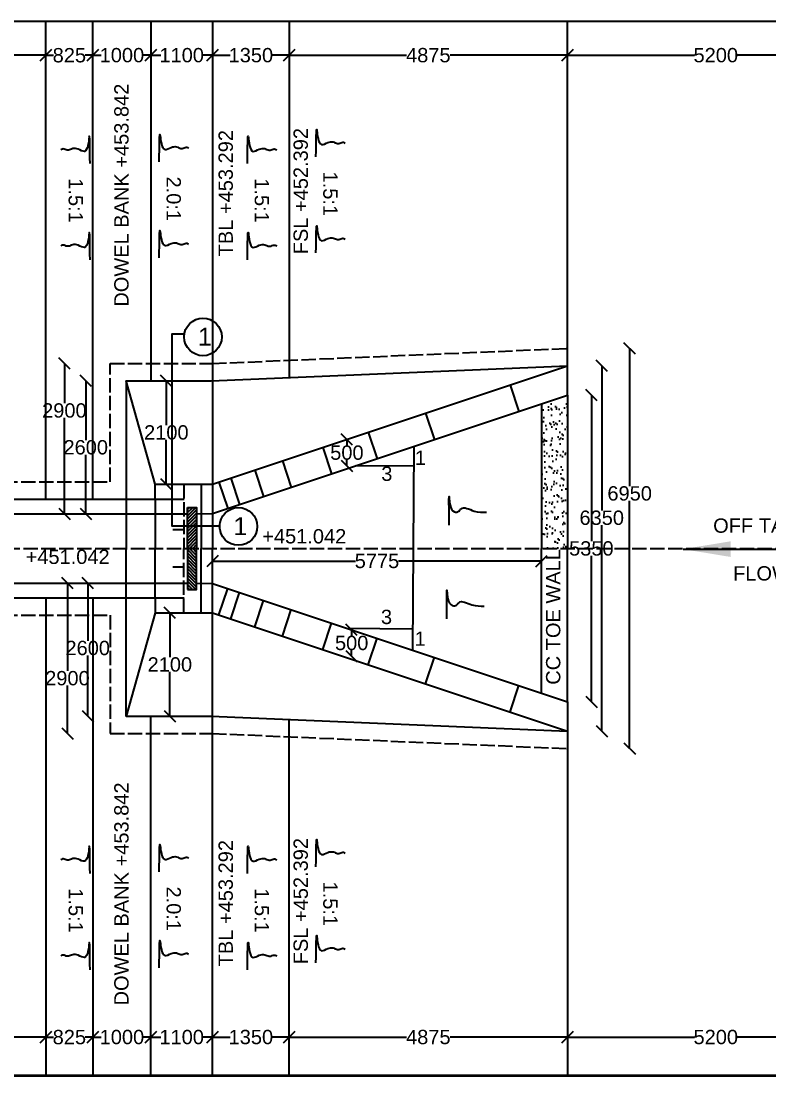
# Model space of a CAD drawing. Header units: millimetres. Extents: x 5124 to 6568637, y 2311 to 91879094.
# Drawn here: x 3746006 to 3752270, y 45939318 to 45948154 of the extents above; entities that cross this region are included whole.
import ezdxf

# ---------------------------------------------------------------- set-up
doc = ezdxf.new("R2010")
doc.units = ezdxf.units.MM
doc.header["$MEASUREMENT"] = 0
doc.linetypes.add('ACAD_ISO02W100', pattern=[15, 12, -3])
for name, color, linetype in [('DIMENSION', 7, 'Continuous'), ('DRAWING', 7, 'Continuous'), ('TEXT', 7, 'Continuous')]:
    doc.layers.add(name, color=color, linetype=linetype)
doc.styles.get("Standard").update_dxf_attribs({"font": 'arial.ttf', "height": 120})
doc.dimstyles.get("Standard").update_dxf_attribs({"dimtxt": 200, "dimasz": 110, "dimexe": 0.18, "dimexo": 0.0625, "dimgap": 0.09, "dimtad": 0, "dimtih": 1, "dimtoh": 1, "dimdec": 0, "dimzin": 0, "dimdsep": 46, "dimtxsty": 'Standard', "dimblk": 'OBLIQUE', "dimcen": 0.09, "dimse1": 1, "dimse2": 1, "dimadec": 0, "dimazin": 0, "dimtfac": 1, "dimtdec": 0, "dimtofl": 0, "dimtmove": 0, "dimatfit": 3, "dimfxl": 1, "dimtolj": 1, "dimtzin": 0, "dimarcsym": 0})

# ---------------------------------------------------------------- blocks, each defined once
blk = doc.blocks.new('_Oblique')
at = {"color": 0, "linetype": 'ByBlock', "lineweight": -2}
blk.add_line((-0.5, -0.5), (0.5, 0.5), dxfattribs=at)
blk = doc.blocks.new('*D128')
at = {"layer": 'Defpoints', "color": 0, "linetype": 'Continuous', "transparency": 16777216}
for p in [(3746751, 45945285), (3746368.5, 45944025), (3746775.5, 45944025)]:
    blk.add_point(p, dxfattribs=at)
at = {"layer": 'DIMENSION', "color": 0, "linetype": 'Continuous', "lineweight": -2, "transparency": 16777216}
for p, q in [((3746368.5, 45945285), (3746368.5, 45944952.4)), ((3746368.5, 45944025), (3746368.5, 45944829.6))]:
    blk.add_line(p, q, dxfattribs=at)
at = {"layer": 'DIMENSION', "color": 0, "linetype": 'Continuous', "lineweight": -2, "transparency": 16777216, "xscale": 95, "yscale": 95, "zscale": 95}
for p, rotation in [((3746368.5, 45945285), 90), ((3746368.5, 45944025), 270)]:
    blk.add_blockref('_Oblique', p, dxfattribs=dict(at, rotation=rotation))
at = {"layer": 'DIMENSION', "color": 0, "linetype": 'Continuous', "transparency": 16777216, "insert": (3746368.5, 45944891), "char_height": 120, "attachment_point": 5}
blk.add_mtext('\\A1;2900', dxfattribs=at)
blk = doc.blocks.new('*D129')
at = {"layer": 'Defpoints', "color": 0, "linetype": 'Continuous', "transparency": 16777216}
for p in [(3746885.5, 45945140.5), (3746547.5, 45944025), (3746813.5, 45944025)]:
    blk.add_point(p, dxfattribs=at)
at = {"layer": 'DIMENSION', "color": 0, "linetype": 'Continuous', "lineweight": -2, "transparency": 16777216}
for p, q in [((3746547.5, 45945140.5), (3746547.5, 45944644.1)), ((3746547.5, 45944025), (3746547.5, 45944521.4))]:
    blk.add_line(p, q, dxfattribs=at)
at = {"layer": 'DIMENSION', "color": 0, "linetype": 'Continuous', "lineweight": -2, "transparency": 16777216, "xscale": 95, "yscale": 95, "zscale": 95}
for p, rotation in [((3746547.5, 45945140.5), 90), ((3746547.5, 45944025), 270)]:
    blk.add_blockref('_Oblique', p, dxfattribs=dict(at, rotation=rotation))
at = {"layer": 'DIMENSION', "color": 0, "linetype": 'Continuous', "transparency": 16777216, "insert": (3746547.5, 45944582.8), "char_height": 120, "attachment_point": 5}
blk.add_mtext('\\A1;2600', dxfattribs=at)
blk = doc.blocks.new('*D130')
at = {"layer": 'Defpoints', "color": 0, "linetype": 'Continuous', "transparency": 16777216}
for p in [(3747222.5, 45945140.5), (3747222.5, 45945140.5), (3747222.5, 45944274.5)]:
    blk.add_point(p, dxfattribs=at)
at = {"layer": 'DIMENSION', "color": 0, "linetype": 'Continuous', "lineweight": -2, "transparency": 16777216}
for p, q in [((3747222.5, 45945140.5), (3747222.5, 45944768.9)), ((3747222.5, 45944274.5), (3747222.5, 45944646.1))]:
    blk.add_line(p, q, dxfattribs=at)
at = {"layer": 'DIMENSION', "color": 0, "linetype": 'Continuous', "lineweight": -2, "transparency": 16777216, "xscale": 95, "yscale": 95, "zscale": 95}
for p, rotation in [((3747222.5, 45945140.5), 90), ((3747222.5, 45944274.5), 270)]:
    blk.add_blockref('_Oblique', p, dxfattribs=dict(at, rotation=rotation))
at = {"layer": 'DIMENSION', "color": 0, "linetype": 'Continuous', "transparency": 16777216, "insert": (3747222.5, 45944707.5), "char_height": 120, "attachment_point": 5}
blk.add_mtext('\\A1;2100', dxfattribs=at)
blk = doc.blocks.new('*D131')
at = {"layer": 'Defpoints', "color": 0, "linetype": 'Continuous', "transparency": 16777216}
for p in [(3748732.3, 45944648.7), (3748735, 45944426.9), (3748806.2, 45944426.9)]:
    blk.add_point(p, dxfattribs=at)
at = {"layer": 'DIMENSION', "color": 0, "linetype": 'Continuous', "lineweight": -2, "transparency": 16777216}
for p, q in [((3748735, 45944648.7), (3748735, 45944599.2)), ((3748735, 45944426.9), (3748735, 45944476.5))]:
    blk.add_line(p, q, dxfattribs=at)
at = {"layer": 'DIMENSION', "color": 0, "linetype": 'Continuous', "lineweight": -2, "transparency": 16777216, "xscale": 95, "yscale": 95, "zscale": 95}
for p, rotation in [((3748735, 45944648.7), 90), ((3748735, 45944426.9), 270)]:
    blk.add_blockref('_Oblique', p, dxfattribs=dict(at, rotation=rotation))
at = {"layer": 'DIMENSION', "color": 0, "linetype": 'Continuous', "transparency": 16777216, "insert": (3748735, 45944537.8), "char_height": 120, "attachment_point": 5}
blk.add_mtext('\\A1;500', dxfattribs=at)
blk = doc.blocks.new('*D132')
at = {"layer": 'Defpoints', "color": 0, "linetype": 'Continuous', "transparency": 16777216}
for p in [(3747608.5, 45943630.5), (3750365.4, 45943630.5), (3750365.4, 45943630.5)]:
    blk.add_point(p, dxfattribs=at)
at = {"layer": 'DIMENSION', "color": 0, "linetype": 'Continuous', "lineweight": -2, "transparency": 16777216}
for p, q in [((3747608.5, 45943630.5), (3748807.2, 45943630.5)), ((3750365.4, 45943630.5), (3749166.7, 45943630.5))]:
    blk.add_line(p, q, dxfattribs=at)
at = {"layer": 'DIMENSION', "color": 0, "linetype": 'Continuous', "lineweight": -2, "transparency": 16777216, "xscale": 95, "yscale": 95, "zscale": 95, "rotation": 180}
blk.add_blockref('_Oblique', (3747608.5, 45943630.5), dxfattribs=at)
at = {"layer": 'DIMENSION', "color": 0, "linetype": 'Continuous', "lineweight": -2, "transparency": 16777216, "xscale": 95, "yscale": 95, "zscale": 95}
blk.add_blockref('_Oblique', (3750365.4, 45943630.5), dxfattribs=at)
at = {"layer": 'DIMENSION', "color": 0, "linetype": 'Continuous', "transparency": 16777216, "insert": (3748986.9, 45943630.5), "char_height": 120, "attachment_point": 5}
blk.add_mtext('\\A1;5775', dxfattribs=at)
blk = doc.blocks.new('*D133')
at = {"layer": 'Defpoints', "color": 0, "linetype": 'Continuous', "transparency": 16777216}
for p in [(3748774.9, 45943054.5), (3748774.9, 45943054.5), (3748700.9, 45942832.7)]:
    blk.add_point(p, dxfattribs=at)
at = {"layer": 'DIMENSION', "color": 0, "linetype": 'Continuous', "lineweight": -2, "transparency": 16777216}
for p, q in [((3748774.9, 45943054.5), (3748774.9, 45943005)), ((3748774.9, 45942832.7), (3748774.9, 45942882.3))]:
    blk.add_line(p, q, dxfattribs=at)
at = {"layer": 'DIMENSION', "color": 0, "linetype": 'Continuous', "lineweight": -2, "transparency": 16777216, "xscale": 95, "yscale": 95, "zscale": 95}
for p, rotation in [((3748774.9, 45943054.5), 90), ((3748774.9, 45942832.7), 270)]:
    blk.add_blockref('_Oblique', p, dxfattribs=dict(at, rotation=rotation))
at = {"layer": 'DIMENSION', "color": 0, "linetype": 'Continuous', "transparency": 16777216, "insert": (3748774.9, 45942943.6), "char_height": 120, "attachment_point": 5}
blk.add_mtext('\\A1;500', dxfattribs=at)
blk = doc.blocks.new('*D134')
at = {"layer": 'Defpoints', "color": 0, "linetype": 'Continuous', "transparency": 16777216}
for p in [(3747211, 45943196.5), (3747242.2, 45942330.5), (3747252, 45942330.5)]:
    blk.add_point(p, dxfattribs=at)
at = {"layer": 'DIMENSION', "color": 0, "linetype": 'Continuous', "lineweight": -2, "transparency": 16777216}
for p, q in [((3747252, 45943196.5), (3747252, 45942824.9)), ((3747252, 45942330.5), (3747252, 45942702.1))]:
    blk.add_line(p, q, dxfattribs=at)
at = {"layer": 'DIMENSION', "color": 0, "linetype": 'Continuous', "lineweight": -2, "transparency": 16777216, "xscale": 95, "yscale": 95, "zscale": 95}
for p, rotation in [((3747252, 45943196.5), 90), ((3747252, 45942330.5), 270)]:
    blk.add_blockref('_Oblique', p, dxfattribs=dict(at, rotation=rotation))
at = {"layer": 'DIMENSION', "color": 0, "linetype": 'Continuous', "transparency": 16777216, "insert": (3747252, 45942763.5), "char_height": 120, "attachment_point": 5}
blk.add_mtext('\\A1;2100', dxfattribs=at)
blk = doc.blocks.new('*D135')
at = {"layer": 'Defpoints', "color": 0, "linetype": 'Continuous', "transparency": 16777216}
for p in [(3746616, 45943446), (3746564, 45942330.5), (3746885.5, 45942330.5)]:
    blk.add_point(p, dxfattribs=at)
at = {"layer": 'DIMENSION', "color": 0, "linetype": 'Continuous', "lineweight": -2, "transparency": 16777216}
for p, q in [((3746564, 45943446), (3746564, 45942962.9)), ((3746564, 45942330.5), (3746564, 45942840.1))]:
    blk.add_line(p, q, dxfattribs=at)
at = {"layer": 'DIMENSION', "color": 0, "linetype": 'Continuous', "lineweight": -2, "transparency": 16777216, "xscale": 95, "yscale": 95, "zscale": 95}
for p, rotation in [((3746564, 45943446), 90), ((3746564, 45942330.5), 270)]:
    blk.add_blockref('_Oblique', p, dxfattribs=dict(at, rotation=rotation))
at = {"layer": 'DIMENSION', "color": 0, "linetype": 'Continuous', "transparency": 16777216, "insert": (3746564, 45942901.5), "char_height": 120, "attachment_point": 5}
blk.add_mtext('\\A1;2600', dxfattribs=at)
blk = doc.blocks.new('*D136')
at = {"layer": 'Defpoints', "color": 0, "linetype": 'Continuous', "transparency": 16777216}
for p in [(3746394, 45943446), (3746489.5, 45943446), (3746751, 45942186)]:
    blk.add_point(p, dxfattribs=at)
at = {"layer": 'DIMENSION', "color": 0, "linetype": 'Continuous', "lineweight": -2, "transparency": 16777216}
for p, q in [((3746394, 45943446), (3746394, 45942709.9)), ((3746394, 45942186), (3746394, 45942587.1))]:
    blk.add_line(p, q, dxfattribs=at)
at = {"layer": 'DIMENSION', "color": 0, "linetype": 'Continuous', "lineweight": -2, "transparency": 16777216, "xscale": 95, "yscale": 95, "zscale": 95}
for p, rotation in [((3746394, 45943446), 90), ((3746394, 45942186), 270)]:
    blk.add_blockref('_Oblique', p, dxfattribs=dict(at, rotation=rotation))
at = {"layer": 'DIMENSION', "color": 0, "linetype": 'Continuous', "transparency": 16777216, "insert": (3746394, 45942648.5), "char_height": 120, "attachment_point": 5}
blk.add_mtext('\\A1;2900', dxfattribs=at)
blk = doc.blocks.new('*D137')
at = {"layer": 'Defpoints', "color": 0, "linetype": 'Continuous', "transparency": 16777216}
for p in [(3743837, 45947867), (3746213, 45947867), (3746213, 45947867)]:
    blk.add_point(p, dxfattribs=at)
at = {"layer": 'DIMENSION', "color": 0, "linetype": 'Continuous', "lineweight": -2, "transparency": 16777216}
for p, q in [((3743837, 45947867), (3744845.6, 45947867)), ((3746213, 45947867), (3745204.4, 45947867))]:
    blk.add_line(p, q, dxfattribs=at)
at = {"layer": 'DIMENSION', "color": 0, "linetype": 'Continuous', "lineweight": -2, "transparency": 16777216, "xscale": 95, "yscale": 95, "zscale": 95, "rotation": 180}
blk.add_blockref('_Oblique', (3743837, 45947867), dxfattribs=at)
at = {"layer": 'DIMENSION', "color": 0, "linetype": 'Continuous', "lineweight": -2, "transparency": 16777216, "xscale": 95, "yscale": 95, "zscale": 95}
blk.add_blockref('_Oblique', (3746213, 45947867), dxfattribs=at)
at = {"layer": 'DIMENSION', "color": 0, "linetype": 'Continuous', "transparency": 16777216, "insert": (3745025, 45947867), "char_height": 120, "attachment_point": 5}
blk.add_mtext('\\A1;6000', dxfattribs=at)
blk = doc.blocks.new('*D138')
at = {"layer": 'Defpoints', "color": 0, "linetype": 'Continuous', "transparency": 16777216}
for p in [(3746213, 45947867), (3746607.5, 45947867), (3746607.5, 45947867)]:
    blk.add_point(p, dxfattribs=at)
at = {"layer": 'DIMENSION', "color": 0, "linetype": 'Continuous', "lineweight": -2, "transparency": 16777216}
for p, q in [((3746213, 45947867), (3746277.1, 45947867)), ((3746607.5, 45947867), (3746543.4, 45947867))]:
    blk.add_line(p, q, dxfattribs=at)
at = {"layer": 'DIMENSION', "color": 0, "linetype": 'Continuous', "lineweight": -2, "transparency": 16777216, "xscale": 95, "yscale": 95, "zscale": 95, "rotation": 180}
blk.add_blockref('_Oblique', (3746213, 45947867), dxfattribs=at)
at = {"layer": 'DIMENSION', "color": 0, "linetype": 'Continuous', "lineweight": -2, "transparency": 16777216, "xscale": 95, "yscale": 95, "zscale": 95}
blk.add_blockref('_Oblique', (3746607.5, 45947867), dxfattribs=at)
at = {"layer": 'DIMENSION', "color": 0, "linetype": 'Continuous', "transparency": 16777216, "insert": (3746410.2, 45947867), "char_height": 120, "attachment_point": 5}
blk.add_mtext('\\A1;825', dxfattribs=at)
blk = doc.blocks.new('*D139')
at = {"layer": 'Defpoints', "color": 0, "linetype": 'Continuous', "transparency": 16777216}
for p in [(3746607.5, 45947867), (3747093.5, 45947867.5), (3747093.5, 45947867)]:
    blk.add_point(p, dxfattribs=at)
at = {"layer": 'DIMENSION', "color": 0, "linetype": 'Continuous', "lineweight": -2, "transparency": 16777216}
for p, q in [((3746607.5, 45947867.5), (3746677.1, 45947867.5)), ((3747093.5, 45947867.5), (3747023.9, 45947867.5))]:
    blk.add_line(p, q, dxfattribs=at)
at = {"layer": 'DIMENSION', "color": 0, "linetype": 'Continuous', "lineweight": -2, "transparency": 16777216, "xscale": 95, "yscale": 95, "zscale": 95, "rotation": 180}
blk.add_blockref('_Oblique', (3746607.5, 45947867.5), dxfattribs=at)
at = {"layer": 'DIMENSION', "color": 0, "linetype": 'Continuous', "lineweight": -2, "transparency": 16777216, "xscale": 95, "yscale": 95, "zscale": 95}
blk.add_blockref('_Oblique', (3747093.5, 45947867.5), dxfattribs=at)
at = {"layer": 'DIMENSION', "color": 0, "linetype": 'Continuous', "transparency": 16777216, "insert": (3746850.5, 45947867.5), "char_height": 120, "attachment_point": 5}
blk.add_mtext('\\A1;1000', dxfattribs=at)
blk = doc.blocks.new('*D140')
at = {"layer": 'Defpoints', "color": 0, "linetype": 'Continuous', "transparency": 16777216}
for p in [(3747093.5, 45947867.5), (3747608.5, 45947867.5), (3747608.5, 45947867.5)]:
    blk.add_point(p, dxfattribs=at)
at = {"layer": 'DIMENSION', "color": 0, "linetype": 'Continuous', "lineweight": -2, "transparency": 16777216}
for p, q in [((3747093.5, 45947867.5), (3747177.6, 45947867.5)), ((3747608.5, 45947867.5), (3747524.4, 45947867.5))]:
    blk.add_line(p, q, dxfattribs=at)
at = {"layer": 'DIMENSION', "color": 0, "linetype": 'Continuous', "lineweight": -2, "transparency": 16777216, "xscale": 95, "yscale": 95, "zscale": 95, "rotation": 180}
blk.add_blockref('_Oblique', (3747093.5, 45947867.5), dxfattribs=at)
at = {"layer": 'DIMENSION', "color": 0, "linetype": 'Continuous', "lineweight": -2, "transparency": 16777216, "xscale": 95, "yscale": 95, "zscale": 95}
blk.add_blockref('_Oblique', (3747608.5, 45947867.5), dxfattribs=at)
at = {"layer": 'DIMENSION', "color": 0, "linetype": 'Continuous', "transparency": 16777216, "insert": (3747351, 45947867.5), "char_height": 120, "attachment_point": 5}
blk.add_mtext('\\A1;1100', dxfattribs=at)
blk = doc.blocks.new('*D141')
at = {"layer": 'Defpoints', "color": 0, "linetype": 'Continuous', "transparency": 16777216}
for p in [(3747608.5, 45947867.5), (3748252.7, 45947867.5), (3748252.7, 45947867.5)]:
    blk.add_point(p, dxfattribs=at)
at = {"layer": 'DIMENSION', "color": 0, "linetype": 'Continuous', "lineweight": -2, "transparency": 16777216}
for p, q in [((3747608.5, 45947867.5), (3747757.2, 45947867.5)), ((3748252.7, 45947867.5), (3748104, 45947867.5))]:
    blk.add_line(p, q, dxfattribs=at)
at = {"layer": 'DIMENSION', "color": 0, "linetype": 'Continuous', "lineweight": -2, "transparency": 16777216, "xscale": 95, "yscale": 95, "zscale": 95, "rotation": 180}
blk.add_blockref('_Oblique', (3747608.5, 45947867.5), dxfattribs=at)
at = {"layer": 'DIMENSION', "color": 0, "linetype": 'Continuous', "lineweight": -2, "transparency": 16777216, "xscale": 95, "yscale": 95, "zscale": 95}
blk.add_blockref('_Oblique', (3748252.7, 45947867.5), dxfattribs=at)
at = {"layer": 'DIMENSION', "color": 0, "linetype": 'Continuous', "transparency": 16777216, "insert": (3747930.6, 45947867.5), "char_height": 120, "attachment_point": 5}
blk.add_mtext('\\A1;1350', dxfattribs=at)
blk = doc.blocks.new('*D142')
at = {"layer": 'Defpoints', "color": 0, "linetype": 'Continuous', "transparency": 16777216}
for p in [(3748252.7, 45947867.5), (3750581.5, 45947867.5), (3750581.5, 45947867.5)]:
    blk.add_point(p, dxfattribs=at)
at = {"layer": 'DIMENSION', "color": 0, "linetype": 'Continuous', "lineweight": -2, "transparency": 16777216}
for p, q in [((3748252.7, 45947867.5), (3749235, 45947867.5)), ((3750581.5, 45947867.5), (3749599.2, 45947867.5))]:
    blk.add_line(p, q, dxfattribs=at)
at = {"layer": 'DIMENSION', "color": 0, "linetype": 'Continuous', "lineweight": -2, "transparency": 16777216, "xscale": 95, "yscale": 95, "zscale": 95, "rotation": 180}
blk.add_blockref('_Oblique', (3748252.7, 45947867.5), dxfattribs=at)
at = {"layer": 'DIMENSION', "color": 0, "linetype": 'Continuous', "lineweight": -2, "transparency": 16777216, "xscale": 95, "yscale": 95, "zscale": 95}
blk.add_blockref('_Oblique', (3750581.5, 45947867.5), dxfattribs=at)
at = {"layer": 'DIMENSION', "color": 0, "linetype": 'Continuous', "transparency": 16777216, "insert": (3749417.1, 45947867.5), "char_height": 120, "attachment_point": 5}
blk.add_mtext('\\A1;4875', dxfattribs=at)
blk = doc.blocks.new('*D156')
at = {"layer": 'Defpoints', "color": 0, "linetype": 'Continuous', "transparency": 16777216}
for p in [(3750581.5, 45947867.5), (3753068, 45947867.5), (3753068, 45947867.5)]:
    blk.add_point(p, dxfattribs=at)
at = {"layer": 'DIMENSION', "color": 0, "linetype": 'Continuous', "lineweight": -2, "transparency": 16777216}
for p, q in [((3750581.5, 45947867.5), (3751645.7, 45947867.5)), ((3753068, 45947867.5), (3752003.8, 45947867.5))]:
    blk.add_line(p, q, dxfattribs=at)
at = {"layer": 'DIMENSION', "color": 0, "linetype": 'Continuous', "lineweight": -2, "transparency": 16777216, "xscale": 95, "yscale": 95, "zscale": 95, "rotation": 180}
blk.add_blockref('_Oblique', (3750581.5, 45947867.5), dxfattribs=at)
at = {"layer": 'DIMENSION', "color": 0, "linetype": 'Continuous', "lineweight": -2, "transparency": 16777216, "xscale": 95, "yscale": 95, "zscale": 95}
blk.add_blockref('_Oblique', (3753068, 45947867.5), dxfattribs=at)
at = {"layer": 'DIMENSION', "color": 0, "linetype": 'Continuous', "transparency": 16777216, "insert": (3751824.8, 45947867.5), "char_height": 120, "attachment_point": 5}
blk.add_mtext('\\A1;5200', dxfattribs=at)
blk = doc.blocks.new('*D160')
at = {"layer": 'Defpoints', "color": 0, "linetype": 'Continuous', "transparency": 16777216}
for p in [(3750581.5, 45945019), (3750581.5, 45942452), (3750782.5, 45942452)]:
    blk.add_point(p, dxfattribs=at)
at = {"layer": 'DIMENSION', "color": 0, "linetype": 'Continuous', "lineweight": -2, "transparency": 16777216}
for p, q in [((3750782.5, 45945019), (3750782.5, 45943796.9)), ((3750782.5, 45942452), (3750782.5, 45943674.1))]:
    blk.add_line(p, q, dxfattribs=at)
at = {"layer": 'DIMENSION', "color": 0, "linetype": 'Continuous', "lineweight": -2, "transparency": 16777216, "xscale": 95, "yscale": 95, "zscale": 95}
for p, rotation in [((3750782.5, 45945019), 90), ((3750782.5, 45942452), 270)]:
    blk.add_blockref('_Oblique', p, dxfattribs=dict(at, rotation=rotation))
at = {"layer": 'DIMENSION', "color": 0, "linetype": 'Continuous', "transparency": 16777216, "insert": (3750782.5, 45943735.5), "char_height": 120, "attachment_point": 5}
blk.add_mtext('\\A1;5350', dxfattribs=at)
blk = doc.blocks.new('*D161')
at = {"layer": 'Defpoints', "color": 0, "linetype": 'Continuous', "transparency": 16777216}
for p in [(3750581.5, 45945264.5), (3750581.5, 45942206.5), (3750869.5, 45942206.5)]:
    blk.add_point(p, dxfattribs=at)
at = {"layer": 'DIMENSION', "color": 0, "linetype": 'Continuous', "lineweight": -2, "transparency": 16777216}
for p, q in [((3750869.5, 45945264.5), (3750869.5, 45944053.9)), ((3750869.5, 45942206.5), (3750869.5, 45943931.1))]:
    blk.add_line(p, q, dxfattribs=at)
at = {"layer": 'DIMENSION', "color": 0, "linetype": 'Continuous', "lineweight": -2, "transparency": 16777216, "xscale": 95, "yscale": 95, "zscale": 95}
for p, rotation in [((3750869.5, 45945264.5), 90), ((3750869.5, 45942206.5), 270)]:
    blk.add_blockref('_Oblique', p, dxfattribs=dict(at, rotation=rotation))
at = {"layer": 'DIMENSION', "color": 0, "linetype": 'Continuous', "transparency": 16777216, "insert": (3750869.5, 45943992.5), "char_height": 120, "attachment_point": 5}
blk.add_mtext('\\A1;6350', dxfattribs=at)
blk = doc.blocks.new('*D162')
at = {"layer": 'Defpoints', "color": 0, "linetype": 'Continuous', "transparency": 16777216}
for p in [(3750579, 45945411.5), (3750579, 45942059.5), (3751103.5, 45942059.5)]:
    blk.add_point(p, dxfattribs=at)
at = {"layer": 'DIMENSION', "color": 0, "linetype": 'Continuous', "lineweight": -2, "transparency": 16777216}
for p, q in [((3751103.5, 45945411.5), (3751103.5, 45944257.9)), ((3751103.5, 45942059.5), (3751103.5, 45944135.1))]:
    blk.add_line(p, q, dxfattribs=at)
at = {"layer": 'DIMENSION', "color": 0, "linetype": 'Continuous', "lineweight": -2, "transparency": 16777216, "xscale": 95, "yscale": 95, "zscale": 95}
for p, rotation in [((3751103.5, 45945411.5), 90), ((3751103.5, 45942059.5), 270)]:
    blk.add_blockref('_Oblique', p, dxfattribs=dict(at, rotation=rotation))
at = {"layer": 'DIMENSION', "color": 0, "linetype": 'Continuous', "transparency": 16777216, "insert": (3751103.5, 45944196.5), "char_height": 120, "attachment_point": 5}
blk.add_mtext('\\A1;6950', dxfattribs=at)
blk = doc.blocks.new('*D113')
at = {"layer": 'Defpoints', "color": 0, "linetype": 'Continuous', "transparency": 16777216}
for p in [(3743837, 45939642), (3746213, 45939642), (3746213, 45939642)]:
    blk.add_point(p, dxfattribs=at)
at = {"layer": 'DIMENSION', "color": 0, "linetype": 'Continuous', "lineweight": -2, "transparency": 16777216}
for p, q in [((3743837, 45939642), (3744845.6, 45939642)), ((3746213, 45939642), (3745204.4, 45939642))]:
    blk.add_line(p, q, dxfattribs=at)
at = {"layer": 'DIMENSION', "color": 0, "linetype": 'Continuous', "lineweight": -2, "transparency": 16777216, "xscale": 95, "yscale": 95, "zscale": 95, "rotation": 180}
blk.add_blockref('_Oblique', (3743837, 45939642), dxfattribs=at)
at = {"layer": 'DIMENSION', "color": 0, "linetype": 'Continuous', "lineweight": -2, "transparency": 16777216, "xscale": 95, "yscale": 95, "zscale": 95}
blk.add_blockref('_Oblique', (3746213, 45939642), dxfattribs=at)
at = {"layer": 'DIMENSION', "color": 0, "linetype": 'Continuous', "transparency": 16777216, "insert": (3745025, 45939642), "char_height": 120, "attachment_point": 5}
blk.add_mtext('\\A1;6000', dxfattribs=at)
blk = doc.blocks.new('*D114')
at = {"layer": 'Defpoints', "color": 0, "linetype": 'Continuous', "transparency": 16777216}
for p in [(3746213, 45939642), (3746607.5, 45939642), (3746607.5, 45939642)]:
    blk.add_point(p, dxfattribs=at)
at = {"layer": 'DIMENSION', "color": 0, "linetype": 'Continuous', "lineweight": -2, "transparency": 16777216}
for p, q in [((3746213, 45939642), (3746277.1, 45939642)), ((3746607.5, 45939642), (3746543.4, 45939642))]:
    blk.add_line(p, q, dxfattribs=at)
at = {"layer": 'DIMENSION', "color": 0, "linetype": 'Continuous', "lineweight": -2, "transparency": 16777216, "xscale": 95, "yscale": 95, "zscale": 95, "rotation": 180}
blk.add_blockref('_Oblique', (3746213, 45939642), dxfattribs=at)
at = {"layer": 'DIMENSION', "color": 0, "linetype": 'Continuous', "lineweight": -2, "transparency": 16777216, "xscale": 95, "yscale": 95, "zscale": 95}
blk.add_blockref('_Oblique', (3746607.5, 45939642), dxfattribs=at)
at = {"layer": 'DIMENSION', "color": 0, "linetype": 'Continuous', "transparency": 16777216, "insert": (3746410.2, 45939642), "char_height": 120, "attachment_point": 5}
blk.add_mtext('\\A1;825', dxfattribs=at)
blk = doc.blocks.new('*D115')
at = {"layer": 'Defpoints', "color": 0, "linetype": 'Continuous', "transparency": 16777216}
for p in [(3746607.5, 45939642), (3747093.5, 45939642.5), (3747093.5, 45939642)]:
    blk.add_point(p, dxfattribs=at)
at = {"layer": 'DIMENSION', "color": 0, "linetype": 'Continuous', "lineweight": -2, "transparency": 16777216}
for p, q in [((3746607.5, 45939642.5), (3746677.1, 45939642.5)), ((3747093.5, 45939642.5), (3747023.9, 45939642.5))]:
    blk.add_line(p, q, dxfattribs=at)
at = {"layer": 'DIMENSION', "color": 0, "linetype": 'Continuous', "lineweight": -2, "transparency": 16777216, "xscale": 95, "yscale": 95, "zscale": 95, "rotation": 180}
blk.add_blockref('_Oblique', (3746607.5, 45939642.5), dxfattribs=at)
at = {"layer": 'DIMENSION', "color": 0, "linetype": 'Continuous', "lineweight": -2, "transparency": 16777216, "xscale": 95, "yscale": 95, "zscale": 95}
blk.add_blockref('_Oblique', (3747093.5, 45939642.5), dxfattribs=at)
at = {"layer": 'DIMENSION', "color": 0, "linetype": 'Continuous', "transparency": 16777216, "insert": (3746850.5, 45939642.5), "char_height": 120, "attachment_point": 5}
blk.add_mtext('\\A1;1000', dxfattribs=at)
blk = doc.blocks.new('*D116')
at = {"layer": 'Defpoints', "color": 0, "linetype": 'Continuous', "transparency": 16777216}
for p in [(3747093.5, 45939642.5), (3747608.5, 45939642.5), (3747608.5, 45939642.5)]:
    blk.add_point(p, dxfattribs=at)
at = {"layer": 'DIMENSION', "color": 0, "linetype": 'Continuous', "lineweight": -2, "transparency": 16777216}
for p, q in [((3747093.5, 45939642.5), (3747177.6, 45939642.5)), ((3747608.5, 45939642.5), (3747524.4, 45939642.5))]:
    blk.add_line(p, q, dxfattribs=at)
at = {"layer": 'DIMENSION', "color": 0, "linetype": 'Continuous', "lineweight": -2, "transparency": 16777216, "xscale": 95, "yscale": 95, "zscale": 95, "rotation": 180}
blk.add_blockref('_Oblique', (3747093.5, 45939642.5), dxfattribs=at)
at = {"layer": 'DIMENSION', "color": 0, "linetype": 'Continuous', "lineweight": -2, "transparency": 16777216, "xscale": 95, "yscale": 95, "zscale": 95}
blk.add_blockref('_Oblique', (3747608.5, 45939642.5), dxfattribs=at)
at = {"layer": 'DIMENSION', "color": 0, "linetype": 'Continuous', "transparency": 16777216, "insert": (3747351, 45939642.5), "char_height": 120, "attachment_point": 5}
blk.add_mtext('\\A1;1100', dxfattribs=at)
blk = doc.blocks.new('*D117')
at = {"layer": 'Defpoints', "color": 0, "linetype": 'Continuous', "transparency": 16777216}
for p in [(3747608.5, 45939642.5), (3748252.7, 45939642.5), (3748252.7, 45939642.5)]:
    blk.add_point(p, dxfattribs=at)
at = {"layer": 'DIMENSION', "color": 0, "linetype": 'Continuous', "lineweight": -2, "transparency": 16777216}
for p, q in [((3747608.5, 45939642.5), (3747757.2, 45939642.5)), ((3748252.7, 45939642.5), (3748104, 45939642.5))]:
    blk.add_line(p, q, dxfattribs=at)
at = {"layer": 'DIMENSION', "color": 0, "linetype": 'Continuous', "lineweight": -2, "transparency": 16777216, "xscale": 95, "yscale": 95, "zscale": 95, "rotation": 180}
blk.add_blockref('_Oblique', (3747608.5, 45939642.5), dxfattribs=at)
at = {"layer": 'DIMENSION', "color": 0, "linetype": 'Continuous', "lineweight": -2, "transparency": 16777216, "xscale": 95, "yscale": 95, "zscale": 95}
blk.add_blockref('_Oblique', (3748252.7, 45939642.5), dxfattribs=at)
at = {"layer": 'DIMENSION', "color": 0, "linetype": 'Continuous', "transparency": 16777216, "insert": (3747930.6, 45939642.5), "char_height": 120, "attachment_point": 5}
blk.add_mtext('\\A1;1350', dxfattribs=at)
blk = doc.blocks.new('*D118')
at = {"layer": 'Defpoints', "color": 0, "linetype": 'Continuous', "transparency": 16777216}
for p in [(3748252.7, 45939642.5), (3750581.5, 45939642.5), (3750581.5, 45939642.5)]:
    blk.add_point(p, dxfattribs=at)
at = {"layer": 'DIMENSION', "color": 0, "linetype": 'Continuous', "lineweight": -2, "transparency": 16777216}
for p, q in [((3748252.7, 45939642.5), (3749235, 45939642.5)), ((3750581.5, 45939642.5), (3749599.2, 45939642.5))]:
    blk.add_line(p, q, dxfattribs=at)
at = {"layer": 'DIMENSION', "color": 0, "linetype": 'Continuous', "lineweight": -2, "transparency": 16777216, "xscale": 95, "yscale": 95, "zscale": 95, "rotation": 180}
blk.add_blockref('_Oblique', (3748252.7, 45939642.5), dxfattribs=at)
at = {"layer": 'DIMENSION', "color": 0, "linetype": 'Continuous', "lineweight": -2, "transparency": 16777216, "xscale": 95, "yscale": 95, "zscale": 95}
blk.add_blockref('_Oblique', (3750581.5, 45939642.5), dxfattribs=at)
at = {"layer": 'DIMENSION', "color": 0, "linetype": 'Continuous', "transparency": 16777216, "insert": (3749417.1, 45939642.5), "char_height": 120, "attachment_point": 5}
blk.add_mtext('\\A1;4875', dxfattribs=at)
blk = doc.blocks.new('*D119')
at = {"layer": 'Defpoints', "color": 0, "linetype": 'Continuous', "transparency": 16777216}
for p in [(3750581.5, 45939642.5), (3753068, 45939642.5), (3753068, 45939642.5)]:
    blk.add_point(p, dxfattribs=at)
at = {"layer": 'DIMENSION', "color": 0, "linetype": 'Continuous', "lineweight": -2, "transparency": 16777216}
for p, q in [((3750581.5, 45939642.5), (3751645.7, 45939642.5)), ((3753068, 45939642.5), (3752003.8, 45939642.5))]:
    blk.add_line(p, q, dxfattribs=at)
at = {"layer": 'DIMENSION', "color": 0, "linetype": 'Continuous', "lineweight": -2, "transparency": 16777216, "xscale": 95, "yscale": 95, "zscale": 95, "rotation": 180}
blk.add_blockref('_Oblique', (3750581.5, 45939642.5), dxfattribs=at)
at = {"layer": 'DIMENSION', "color": 0, "linetype": 'Continuous', "lineweight": -2, "transparency": 16777216, "xscale": 95, "yscale": 95, "zscale": 95}
blk.add_blockref('_Oblique', (3753068, 45939642.5), dxfattribs=at)
at = {"layer": 'DIMENSION', "color": 0, "linetype": 'Continuous', "transparency": 16777216, "insert": (3751824.8, 45939642.5), "char_height": 120, "attachment_point": 5}
blk.add_mtext('\\A1;5200', dxfattribs=at)

msp = doc.modelspace()

# ---------------------------------------------------------------- hatches: boundary and pattern name
at = {"layer": 'DIMENSION', "linetype": 'Continuous'}
h = msp.add_hatch(dxfattribs=at)
h.set_pattern_fill('AR-SAND', color=256, scale=50, style=0)
h.set_pattern_definition([(37.5, (-48196, -100.5), (-3.1496679, 96.34118845), [0, -76, 0, -85, 0, -81.25]), (7.5, (-48196, -100.5), (88.48883526, 141.10730326), [0, -41, 0, -68.5, 0, -26.25]), (327.5, (-48257.5, -100.5), (155.70709309, 0.28295268), [0, -25, 0, -90, 0, -117.5]), (317.5, (-48257.5, -100.5), (150.30633023, 43.88377825), [0, -12.5, 0, -59, 0, -67.5])])
h.paths.add_polyline_path([(3750581.5, 45945019), (3750365.4, 45944946.9), (3750365.4, 45943735.5), (3750581.5, 45943735.5)])
at = {"layer": 'DRAWING', "linetype": 'Continuous'}
h = msp.add_hatch(dxfattribs=at)
h.set_pattern_fill('ANSI31', color=256, scale=150, style=0)
h.set_pattern_definition([(45, (-48196, -100.5), (-13.258252147, 13.258252147), [])])
h.paths.add_polyline_path([(3747476.5, 45944079), (3747401, 45944079), (3747401, 45943735.5), (3747476.5, 45943735.5)])
h = msp.add_hatch(dxfattribs=at)
h.set_pattern_fill('ANSI31', color=256, scale=150, style=0)
h.set_pattern_definition([(315, (-48196, 91887571.5), (-13.258252147, -13.258252147), [])])
h.paths.add_polyline_path([(3747476.5, 45943735.5), (3747401, 45943735.5), (3747401, 45943392), (3747476.5, 45943392)])

# ---------------------------------------------------------------- linework, layer by layer
at = {"layer": 'DIMENSION', "linetype": 'Continuous'}
for points in [[(3747675.5, 45943923.5), (3747270.5, 45943923.5), (3747270.5, 45945535), (3747374, 45945535)], [(3749297, 45944590.6), (3749285.7, 45942884.1)], [(3749295.9, 45944425.5), (3748806.2, 45944426.9)], [(3748735.8, 45943067.5), (3749286.9, 45943063.9)]]:
    msp.add_lwpolyline(points, dxfattribs=at)
for centre in [(3747529.6, 45945507.6), (3747826.6, 45943920.6)]:
    msp.add_circle(centre, 157.6, dxfattribs=at)
for points in [[(3746583.5, 45946959.5), (3746575.5, 45947178.5), (3746536, 45947062.5), (3746484, 45947080.5), (3746438, 45947085), (3746402, 45947072), (3746384, 45947074), (3746351.5, 45947082), (3746338.5, 45947074)], [(3747163.5, 45946974.2), (3747171.5, 45947193.2), (3747211, 45947077.2), (3747263, 45947095.2), (3747309, 45947099.7), (3747345, 45947086.7), (3747363, 45947088.7), (3747395.5, 45947096.7), (3747408.5, 45947088.7)], [(3747901.8, 45946959.5), (3747909.8, 45947178.5), (3747949.3, 45947062.5), (3748001.3, 45947080.5), (3748047.3, 45947085), (3748083.3, 45947072), (3748101.3, 45947074), (3748133.8, 45947082), (3748146.8, 45947074)], [(3748476, 45947015.7), (3748484, 45947234.7), (3748523.5, 45947118.7), (3748575.5, 45947136.7), (3748621.5, 45947141.2), (3748657.5, 45947128.2), (3748675.5, 45947130.2), (3748708, 45947138.2), (3748721, 45947130.2)], [(3746583.5, 45946154.8), (3746575.5, 45946373.8), (3746536, 45946257.8), (3746484, 45946275.8), (3746438, 45946280.2), (3746402, 45946267.2), (3746384, 45946269.2), (3746351.5, 45946277.2), (3746338.5, 45946269.2)], [(3747163.5, 45946169.5), (3747171.5, 45946388.5), (3747211, 45946272.5), (3747263, 45946290.5), (3747309, 45946295), (3747345, 45946282), (3747363, 45946284), (3747395.5, 45946292), (3747408.5, 45946284)], [(3747901.8, 45946154.8), (3747909.8, 45946373.8), (3747949.3, 45946257.8), (3748001.3, 45946275.8), (3748047.3, 45946280.2), (3748083.3, 45946267.2), (3748101.3, 45946269.2), (3748133.8, 45946277.2), (3748146.8, 45946269.2)], [(3748476, 45946211), (3748484, 45946430), (3748523.5, 45946314), (3748575.5, 45946332), (3748621.5, 45946336.5), (3748657.5, 45946323.5), (3748675.5, 45946325.5), (3748708, 45946333.5), (3748721, 45946325.5)], [(3749591.5, 45943931), (3749591.5, 45944163), (3749636, 45944042.5), (3749672, 45944047.5), (3749689.5, 45944066.5), (3749800, 45944049.5), (3749903.5, 45944039)], [(3749573.4, 45943145.5), (3749573.4, 45943377.5), (3749617.9, 45943257), (3749653.9, 45943262), (3749671.4, 45943281), (3749781.9, 45943264), (3749885.4, 45943253.5)], [(3747163.5, 45941026.7), (3747171.5, 45941245.7), (3747211, 45941129.7), (3747263, 45941147.7), (3747309, 45941152.2), (3747345, 45941139.2), (3747363, 45941141.2), (3747395.5, 45941149.2), (3747408.5, 45941141.2)], [(3748476, 45941068.2), (3748484, 45941287.2), (3748523.5, 45941171.2), (3748575.5, 45941189.2), (3748621.5, 45941193.7), (3748657.5, 45941180.7), (3748675.5, 45941182.7), (3748708, 45941190.7), (3748721, 45941182.7)], [(3746583.5, 45941012), (3746575.5, 45941231), (3746536, 45941115), (3746484, 45941133), (3746438, 45941137.5), (3746402, 45941124.5), (3746384, 45941126.5), (3746351.5, 45941134.5), (3746338.5, 45941126.5)], [(3747901.8, 45941012), (3747909.8, 45941231), (3747949.3, 45941115), (3748001.3, 45941133), (3748047.3, 45941137.5), (3748083.3, 45941124.5), (3748101.3, 45941126.5), (3748133.8, 45941134.5), (3748146.8, 45941126.5)], [(3747163.5, 45940222), (3747171.5, 45940441), (3747211, 45940325), (3747263, 45940343), (3747309, 45940347.5), (3747345, 45940334.5), (3747363, 45940336.5), (3747395.5, 45940344.5), (3747408.5, 45940336.5)], [(3748476, 45940263.5), (3748484, 45940482.5), (3748523.5, 45940366.5), (3748575.5, 45940384.5), (3748621.5, 45940389), (3748657.5, 45940376), (3748675.5, 45940378), (3748708, 45940386), (3748721, 45940378)], [(3746583.5, 45940207.2), (3746575.5, 45940426.2), (3746536, 45940310.2), (3746484, 45940328.2), (3746438, 45940332.8), (3746402, 45940319.8), (3746384, 45940321.8), (3746351.5, 45940329.8), (3746338.5, 45940321.8)], [(3747901.8, 45940207.2), (3747909.8, 45940426.2), (3747949.3, 45940310.2), (3748001.3, 45940328.2), (3748047.3, 45940332.8), (3748083.3, 45940319.8), (3748101.3, 45940321.8), (3748133.8, 45940329.8), (3748146.8, 45940321.8)]]:
    msp.add_spline(points, degree=3, dxfattribs=at)
at = {"layer": 'DRAWING', "linetype": 'Continuous'}
for points in [[(3738809.5, 45943735.5), (3738809.5, 45948153.5), (3758528, 45948153.5), (3758528, 45943735.5), (3758528, 45939322), (3738809.5, 45939322), (3738809.5, 45943735.5)], [(3746213, 45944150), (3746213, 45948153.5)], [(3746607.5, 45944150), (3746607.5, 45948153.5)], [(3746885.5, 45945140.5), (3747599, 45945140.5), (3750581.5, 45945264.5), (3750581.5, 45948153.5)], [(3747093.5, 45948153.5), (3747093.5, 45945140.5)], [(3747608.5, 45948153.5), (3747608.5, 45944274.5)], [(3748252.7, 45948153.5), (3748252.7, 45945167.7)], [(3747608.5, 45944274.5), (3750581.5, 45945264.5)], [(3747608.5, 45944027.5), (3750581.5, 45945019), (3750581.5, 45945264.5)], [(3744211, 45944150), (3747129.5, 45944150), (3747129.5, 45944274.5), (3746885.5, 45945140.5), (3746885.5, 45944150), (3746885.5, 45943735.5)], [(3750101.8, 45945104.7), (3750175.9, 45944882.5)], [(3750581.5, 45945019), (3750581.5, 45943735.5)], [(3750365.4, 45944946.9), (3750365.4, 45943735.5)], [(3749394.3, 45944869.2), (3749468.4, 45944646.9)], [(3748914.4, 45944709.4), (3748988.5, 45944487.1)], [(3748532.1, 45944582.1), (3748606.3, 45944359.8)], [(3748195.4, 45944469.9), (3748269.5, 45944247.7)], [(3747963, 45944392.5), (3748037.1, 45944170.3)], [(3747662.7, 45944292.5), (3747736.8, 45944070.3)], [(3747762.6, 45944325.8), (3747836.7, 45944103.6)], [(3747129.5, 45944274.5), (3747608.5, 45944274.5), (3747608.5, 45944027.5), (3747608.5, 45943735.5)], [(3747514.5, 45944274.5), (3747514.5, 45943735.5)], [(3747129.5, 45944150), (3747129.5, 45943735.5)], [(3747129.5, 45944150), (3747372.5, 45944150)], [(3743588.5, 45944025), (3747401, 45944025)], [(3747476.5, 45944025), (3747608.5, 45944027.5)], [(3747372.5, 45943890.5), (3747276.5, 45943890.5)], [(3738809.5, 45943735.5), (3738809.5, 45939317.5), (3758528, 45939317.5), (3758528, 45943735.5)], [(3744211, 45943321), (3747129.5, 45943321), (3747129.5, 45943196.5), (3746885.5, 45942330.5), (3746885.5, 45943321), (3746885.5, 45943735.5)], [(3747129.5, 45943321), (3747129.5, 45943735.5)], [(3747129.5, 45943196.5), (3747608.5, 45943196.5), (3747608.5, 45943443.5), (3747608.5, 45943735.5)], [(3747514.5, 45943196.5), (3747514.5, 45943735.5)], [(3750365.4, 45942524.1), (3750365.4, 45943735.5)], [(3750581.5, 45942452), (3750581.5, 45943735.5)], [(3747372.5, 45943580.5), (3747276.5, 45943580.5)], [(3743588.5, 45943446), (3747401, 45943446)], [(3747476.5, 45943446), (3747608.5, 45943443.5)], [(3747608.5, 45943443.5), (3750581.5, 45942452), (3750581.5, 45942206.5)], [(3747662.7, 45943178.5), (3747736.8, 45943400.7)], [(3746213, 45943321), (3746213, 45939317.5)], [(3746607.5, 45943321), (3746607.5, 45939317.5)], [(3747129.5, 45943321), (3747372.5, 45943321)], [(3747762.6, 45943145.2), (3747836.7, 45943367.4)], [(3747963, 45943078.5), (3748037.1, 45943300.7)], [(3747608.5, 45939317.5), (3747608.5, 45943196.5)], [(3747608.5, 45943196.5), (3750581.5, 45942206.5)], [(3748195.4, 45943001.1), (3748269.5, 45943223.3)], [(3748532.1, 45942888.9), (3748606.3, 45943111.2)], [(3748914.4, 45942761.6), (3748988.5, 45942983.9)], [(3749394.3, 45942601.8), (3749468.4, 45942824.1)], [(3750101.8, 45942366.3), (3750175.9, 45942588.5)], [(3746885.5, 45942330.5), (3747599, 45942330.5), (3750581.5, 45942206.5), (3750581.5, 45939317.5)], [(3747093.5, 45939317.5), (3747093.5, 45942330.5)], [(3748252.7, 45939317.5), (3748252.7, 45942303.3)]]:
    msp.add_lwpolyline(points, dxfattribs=at)
at = {"layer": 'DRAWING', "linetype": 'ACAD_ISO02W100', "ltscale": 10}
for points in [[(3743447, 45943735.5), (3743447, 45945496), (3744357, 45945496), (3744357, 45944293), (3746751, 45944293), (3746751, 45945285), (3747605.5, 45945285), (3750579, 45945411.5)], [(3747369, 45944274.5), (3747369, 45943735.5)], [(3738525.5, 45943735.5), (3759000, 45943735.5)], [(3743447, 45943735.5), (3743447, 45941975), (3744357, 45941975), (3744357, 45943178), (3746751, 45943178), (3746751, 45942186), (3747605.5, 45942186), (3750579, 45942059.5)], [(3747369, 45943196.5), (3747369, 45943735.5)]]:
    msp.add_lwpolyline(points, dxfattribs=at)
at = {"layer": 'DRAWING', "linetype": 'Continuous'}
for points in [[(3747401, 45944079), (3747476.5, 45944079), (3747476.5, 45943735.5), (3747401, 45943735.5)], [(3747401, 45943392), (3747476.5, 45943392), (3747476.5, 45943735.5), (3747401, 45943735.5)]]:
    msp.add_lwpolyline(points, close=True, dxfattribs=at)

# ---------------------------------------------------------------- texts
at = {"layer": 'TEXT', "linetype": 'Continuous', "char_height": 120}
for s, insert, width, attachment_point, rotation in [('DOWEL BANK +453.842', (3746786.3, 45945761.3), 2315.388, 1, 90), ('TBL +453.292', (3747659.7, 45946183.1), 1050.259, 1, 90), ('FSL +452.392', (3748288, 45946200.2), 1050.259, 1, 90), ('1.5:1', (3748535.3, 45946893), 343.274, 7, 270), ('1.5:1', (3746524.2, 45946836.8), 343.274, 1, 270), ('2.0:1', (3747222.8, 45946851.5), 343.274, 7, 270), ('1.5:1', (3747961, 45946836.8), 343.274, 7, 270), ('CC TOE WALL ', (3750402.8, 45942594.2), 1131.623, 1, 90), ('DOWEL BANK +453.842', (3746786.3, 45939907.8), 2315.388, 1, 90), ('TBL +453.292', (3747659.7, 45940235.6), 1050.259, 1, 90), ('FSL +452.392', (3748288, 45940252.7), 1050.259, 1, 90), ('1.5:1', (3748535.3, 45940945.5), 343.274, 7, 270), ('1.5:1', (3746524.2, 45940889.3), 343.274, 1, 270), ('2.0:1', (3747222.8, 45940904), 343.274, 7, 270), ('1.5:1', (3747961, 45940889.3), 343.274, 7, 270)]:
    msp.add_mtext(s, dxfattribs=dict(at, insert=insert, width=width, attachment_point=attachment_point, rotation=rotation))
at = {"layer": 'TEXT', "linetype": 'Continuous', "attachment_point": 1}
for s, insert, char_height, width in [('1', (3747487, 45945584.6), 150, 696.234), ('1', (3749304.6, 45944556.2), 120, 696.234), ('3', (3749022.9, 45944422), 120, 696.234), ('1', (3747784, 45943997.6), 150, 696.234), ('\\pi70.521;OFF TAKE\\P\\pi471.78;\\P\\pi237.47;FLOW', (3751732.4, 45943987.3), 120, 943.553), ('+451.042', (3748025.9, 45943898), 120, 696.234), ('+451.042', (3746043.9, 45943726), 120, 696.234), ('3', (3749020.3, 45943222.6), 120, 696.234), ('1', (3749302, 45943040.2), 120, 696.234)]:
    msp.add_mtext(s, dxfattribs=dict(at, insert=insert, char_height=char_height, width=width))

# ---------------------------------------------------------------- dimensions: what is measured, and where the dimension line sits
at = {"layer": 'DIMENSION', "linetype": 'Continuous'}
for base, p1, p2, text, picture, middle in [((3746213, 45947867), (3743837, 45947867), (3746213, 45947867), '6000', '*D137', (3745025, 45947867)), ((3746607.5, 45947867), (3746213, 45947867), (3746607.5, 45947867), '825', '*D138', (3746410.2, 45947867)), ((3747093.5, 45947867.5), (3746607.5, 45947867), (3747093.5, 45947867), '1000', '*D139', (3746850.5, 45947867.5)), ((3747608.5, 45947867.5), (3747093.5, 45947867.5), (3747608.5, 45947867.5), '1100', '*D140', (3747351, 45947867.5)), ((3748252.7, 45947867.5), (3747608.5, 45947867.5), (3748252.7, 45947867.5), '1350', '*D141', (3747930.6, 45947867.5)), ((3750581.5, 45947867.5), (3748252.7, 45947867.5), (3750581.5, 45947867.5), '4875', '*D142', (3749417.1, 45947867.5)), ((3753068, 45947867.5), (3750581.5, 45947867.5), (3753068, 45947867.5), '5200', '*D156', (3751824.8, 45947867.5)), ((3750365.4, 45943630.5), (3747608.5, 45943630.5), (3750365.4, 45943630.5), '5775', '*D132', (3748986.9, 45943630.5)), ((3746213, 45939642), (3743837, 45939642), (3746213, 45939642), '6000', '*D113', (3745025, 45939642)), ((3746607.5, 45939642), (3746213, 45939642), (3746607.5, 45939642), '825', '*D114', (3746410.2, 45939642)), ((3747093.5, 45939642.5), (3746607.5, 45939642), (3747093.5, 45939642), '1000', '*D115', (3746850.5, 45939642.5)), ((3747608.5, 45939642.5), (3747093.5, 45939642.5), (3747608.5, 45939642.5), '1100', '*D116', (3747351, 45939642.5)), ((3748252.7, 45939642.5), (3747608.5, 45939642.5), (3748252.7, 45939642.5), '1350', '*D117', (3747930.6, 45939642.5)), ((3750581.5, 45939642.5), (3748252.7, 45939642.5), (3750581.5, 45939642.5), '4875', '*D118', (3749417.1, 45939642.5)), ((3753068, 45939642.5), (3750581.5, 45939642.5), (3753068, 45939642.5), '5200', '*D119', (3751824.8, 45939642.5))]:
    dim = msp.add_linear_dim(base=base, p1=p1, p2=p2, text=text, dimstyle='Standard', override={"dimasz": 95, "dimarcsym": 1}, dxfattribs=at)
    dim.commit()
    dim.dimension.update_dxf_attribs({"geometry": picture, "text_midpoint": middle})
for base, p1, p2, text, picture, middle in [((3751103.5, 45942059.5), (3750579, 45945411.5), (3750579, 45942059.5), '6950', '*D162', (3751103.5, 45944196.5)), ((3746368.5, 45944025), (3746751, 45945285), (3746775.5, 45944025), '2900', '*D128', (3746368.5, 45944891)), ((3750869.5, 45942206.5), (3750581.5, 45945264.5), (3750581.5, 45942206.5), '6350', '*D161', (3750869.5, 45943992.5)), ((3746394, 45943446), (3746751, 45942186), (3746489.5, 45943446), '2900', '*D136', (3746394, 45942648.5)), ((3746564, 45942330.5), (3746616, 45943446), (3746885.5, 45942330.5), '2600', '*D135', (3746564, 45942901.5))]:
    dim = msp.add_linear_dim(base=base, p1=p1, p2=p2, angle=90, text=text, dimstyle='Standard', override={"dimasz": 95, "dimarcsym": 1}, dxfattribs=at)
    dim.commit()
    dim.dimension.update_dxf_attribs({"geometry": picture, "text_midpoint": middle, "dimtype": 160})
for base, p1, p2, text, picture, middle in [((3746547.5, 45944025), (3746885.5, 45945140.5), (3746813.5, 45944025), '2600', '*D129', (3746547.5, 45944582.8)), ((3747222.5, 45945140.5), (3747222.5, 45944274.5), (3747222.5, 45945140.5), '2100', '*D130', (3747222.5, 45944707.5)), ((3750782.5, 45942452), (3750581.5, 45945019), (3750581.5, 45942452), '5350', '*D160', (3750782.5, 45943735.5)), ((3748735, 45944426.9), (3748732.3, 45944648.7), (3748806.2, 45944426.9), '500', '*D131', (3748735, 45944537.8)), ((3747252, 45942330.5), (3747211, 45943196.5), (3747242.2, 45942330.5), '2100', '*D134', (3747252, 45942763.5)), ((3748774.9, 45943054.5), (3748700.9, 45942832.7), (3748774.9, 45943054.5), '500', '*D133', (3748774.9, 45942943.6))]:
    dim = msp.add_linear_dim(base=base, p1=p1, p2=p2, angle=90, text=text, dimstyle='Standard', override={"dimasz": 95, "dimarcsym": 1}, dxfattribs=at)
    dim.commit()
    dim.dimension.update_dxf_attribs({"geometry": picture, "text_midpoint": middle})

# ---------------------------------------------------------------- leaders
at = {"layer": 'DRAWING', "linetype": 'Continuous'}
msp.add_leader([(3751550.5, 45943730.2), (3752409.5, 45943730.2)], dimstyle='Standard', override={"dimasz": 400, "dimgap": 0.09, "dimtad": 0, "dimarcsym": 1}, dxfattribs=at)

doc.saveas('drawing.dxf')
